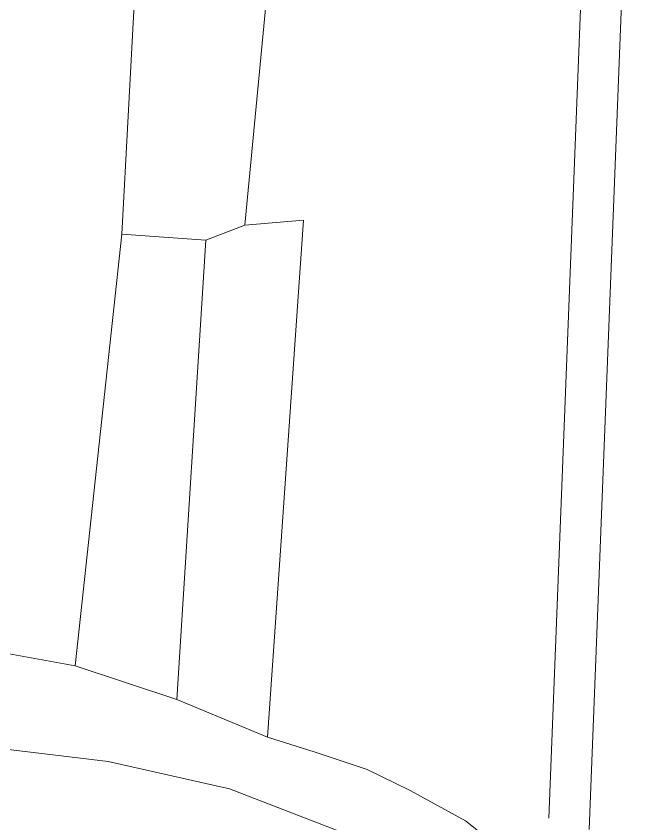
# Model space of a CAD drawing. Header units: millimetres. Extents: x 78982 to 618039, y 503579 to 1320172.
# Drawn here: x 81037.1 to 81206.6, y 504416.7 to 504637 of the extents above; entities that cross this region are included whole.
import ezdxf

# ---------------------------------------------------------------- set-up
doc = ezdxf.new("R2010")
doc.units = ezdxf.units.MM

msp = doc.modelspace()

# ---------------------------------------------------------------- linework, layer by layer
at = {"color": 1, "lineweight": 0}
for p, q in [((81065.896, 504577.539), (81075.285, 504751.66)), ((81099.421, 504580.015), (81115.7, 504749.092)), ((81099.421, 504580.015), (81088.774, 504575.89)), ((81065.896, 504577.539), (81053.125, 504459.813)), ((81088.774, 504575.89), (81065.896, 504577.539)), ((81080.875, 504450.567), (81088.774, 504575.89)), ((81008.104, 504467.945), (81053.125, 504459.813)), ((81053.125, 504459.813), (81080.875, 504450.567)), ((81080.875, 504450.567), (81105.582, 504440.288))]:
    msp.add_line(p, q, dxfattribs=at)
for points in [[(81174.251, 504757.954), (81195.596, 504757.566), (81182.356, 504418.25)], [(81185.286, 504754.821), (81206.631, 504754.433), (81193.391, 504415.117)], [(81105.582, 504440.288), (81115.42, 504581.376), (81099.421, 504580.015)], [(81138.032, 504409.723), (81095.247, 504426.253), (81062.172, 504433.69), (81028.1, 504437.818), (80995.801, 504442.973), (80939.871, 504448.248), (80900.971, 504452.349), (80871.985, 504455.743), (80850.375, 504457.909), (80820.639, 504459.266), (80788.669, 504451.716), (80751.113, 504443.373), (80718.931, 504428.707), (80685.287, 504403.361)], [(81105.582, 504440.288), (81118.31, 504436.294), (81132.821, 504431.547), (81144.543, 504425.769), (81159.583, 504417.467), (81178.985, 504402.076)]]:
    msp.add_lwpolyline(points, dxfattribs=at)

doc.saveas('drawing.dxf')
